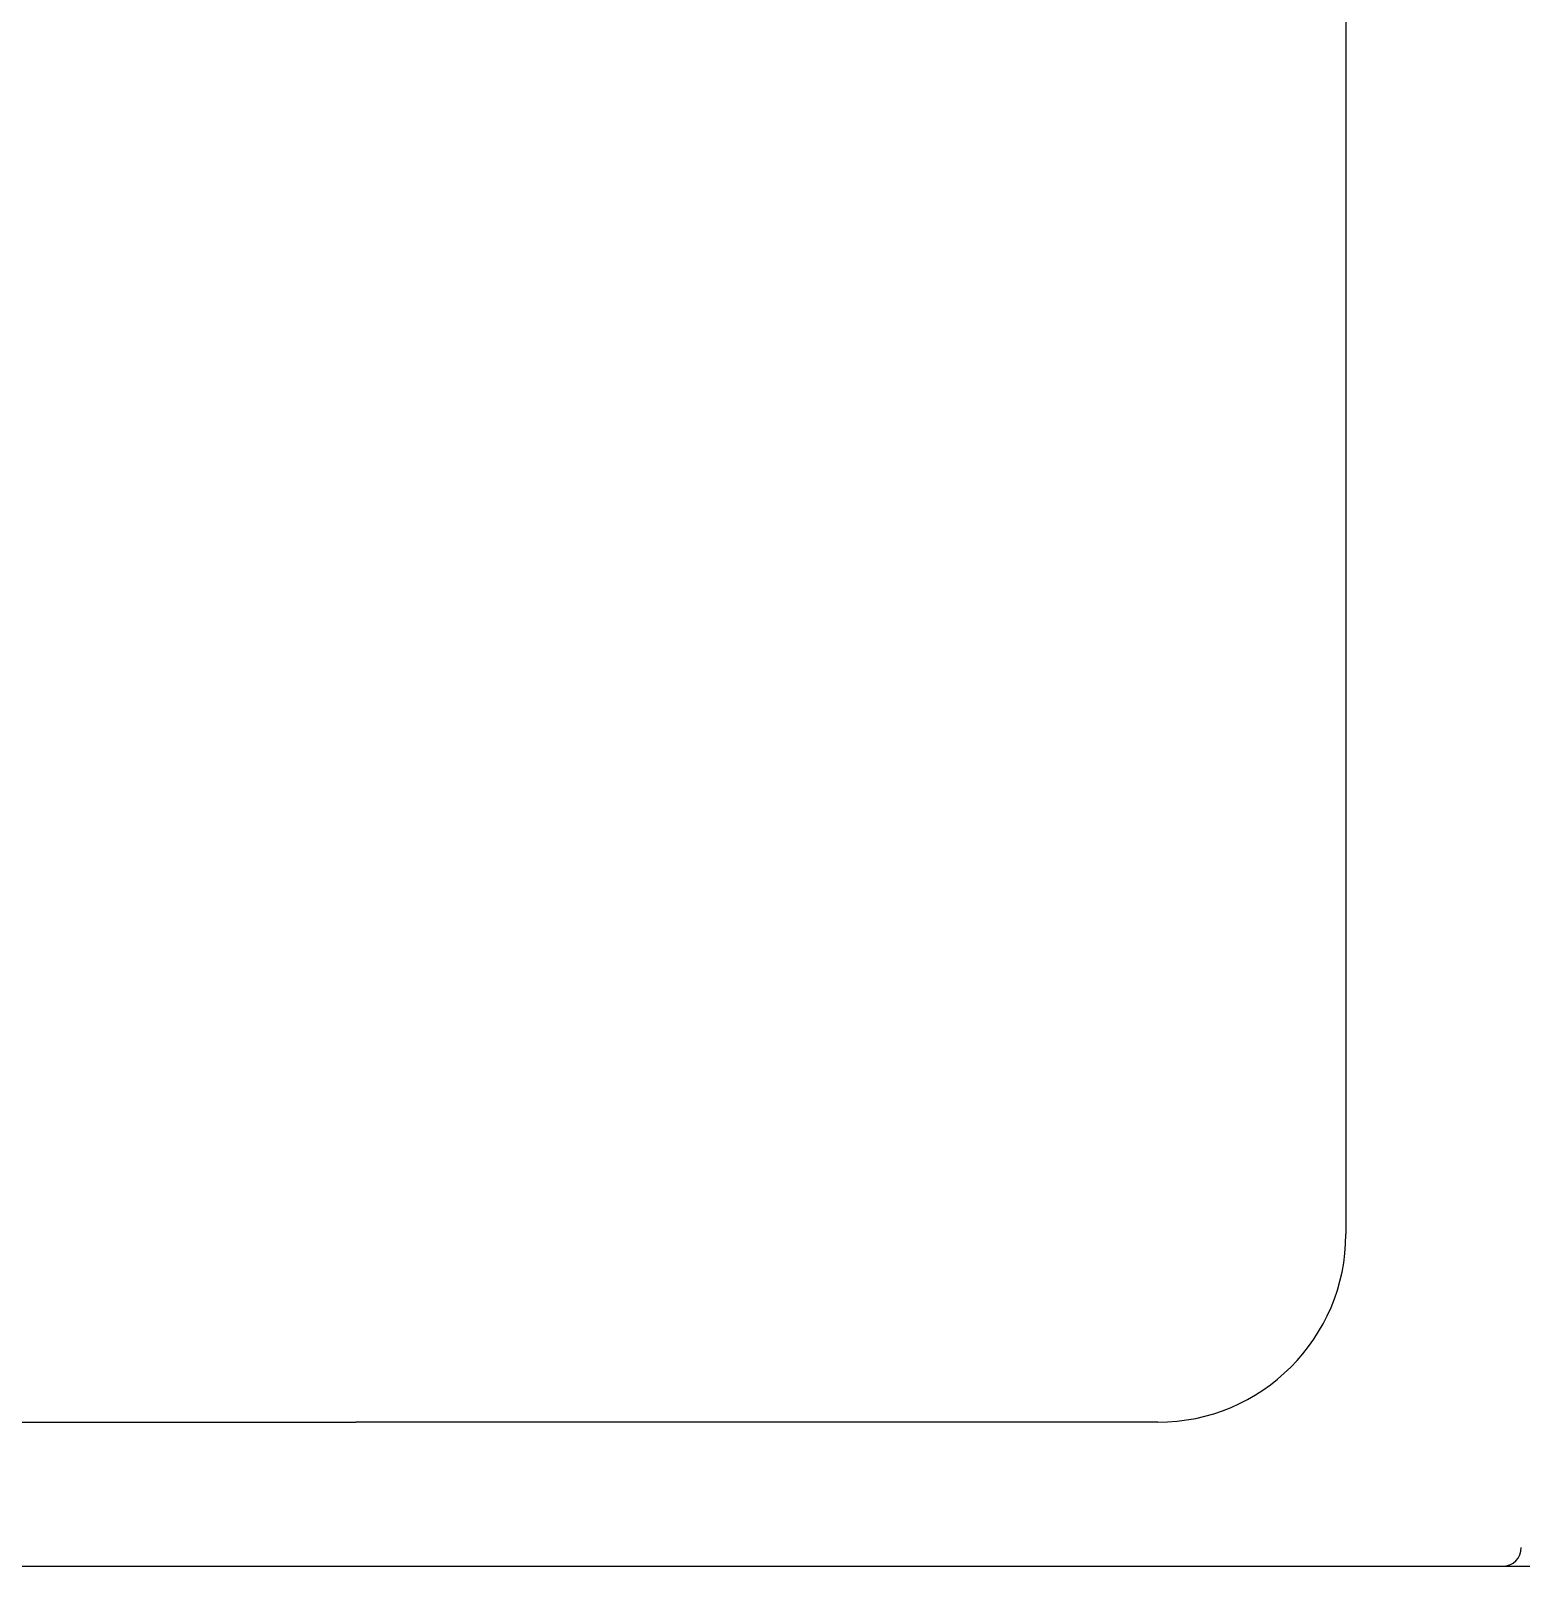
# Model space of a CAD drawing. Header units: millimetres. Extents: x 182 to 305, y 81 to 164.
# Drawn here: x 261.16513 to 261.18892, y 109.66026 to 109.68477 of the extents above; entities that cross this region are included whole.
import ezdxf

# ---------------------------------------------------------------- set-up
doc = ezdxf.new("R2010")
doc.units = ezdxf.units.MM
doc.layers.add('Cascio-Accesorios', color=7, linetype='Continuous')
doc.layers.add('Cascio-Perfil', color=7, linetype='Continuous')

msp = doc.modelspace()

# ---------------------------------------------------------------- linework, layer by layer
at = {"layer": 'Cascio-Accesorios', "color": 252}
msp.add_line((261.188616, 109.660265, -1322.203034), (261.195936, 109.660265, -1322.203034), dxfattribs=at)
msp.add_line((261.188616, 109.660265, -1322.203034), (261.195936, 109.660265, -1322.203034), dxfattribs=at)
at = {"layer": 'Cascio-Perfil', "color": 252}
for p, q in [((261.186116, 109.68664, -1322.203034), (261.186116, 109.665565, -1322.203034)), ((261.186116, 109.68664, -1322.203034), (261.186116, 109.665565, -1322.203034)), ((261.136983, 109.662565, -1322.203034), (261.170316, 109.662565, -1322.203034)), ((261.136983, 109.662565, -1322.203034), (261.170316, 109.662565, -1322.203034)), ((261.183116, 109.662565, -1322.203034), (261.170316, 109.662565, -1322.203034)), ((261.183116, 109.662565, -1322.203034), (261.170316, 109.662565, -1322.203034)), ((261.069216, 109.660265, -1322.203034), (261.188616, 109.660265, -1322.203034)), ((261.069216, 109.660265, -1322.203034), (261.188616, 109.660265, -1322.203034))]:
    msp.add_line(p, q, dxfattribs=at)
for centre, radius in [((261.183116, 109.665565, -1322.203034), 0.003), ((261.183116, 109.665565, -1322.203034), 0.003), ((261.188616, 109.660565, -1322.203034), 0.0003), ((261.188616, 109.660565, -1322.203034), 0.0003)]:
    msp.add_arc(centre, radius, 270, 0, dxfattribs=at)

doc.saveas('drawing.dxf')
